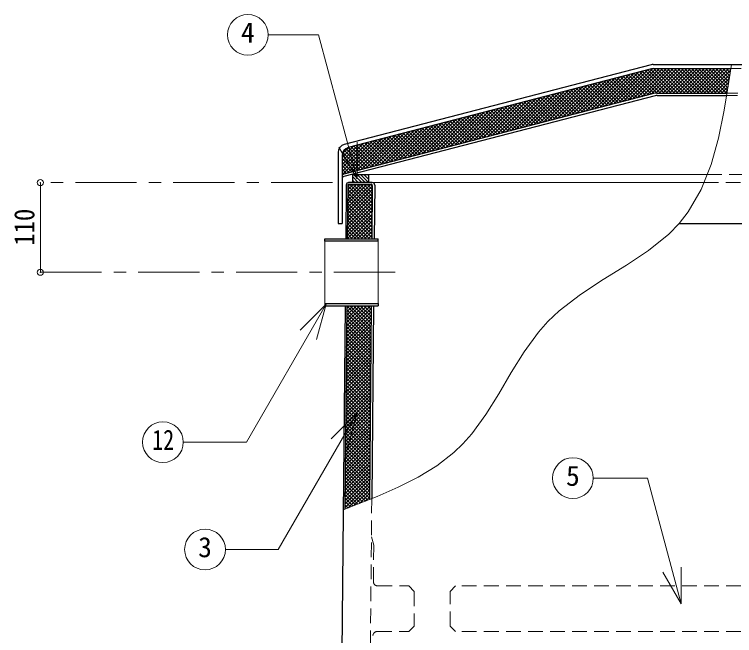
# Model space of a CAD drawing. Units: millimetres at full size, sheet at 1:15; details may follow other scales. Extents: x -3186 to 2889, y -2031 to 2184.
# Drawn here: x -1080 to -197, y -721 to 40 of the extents above; entities that cross this region are included whole.
import ezdxf
from ezdxf.enums import TextEntityAlignment as Align

# ---------------------------------------------------------------- set-up
doc = ezdxf.new("R2010")
doc.units = ezdxf.units.MM
doc.header["$LTSCALE"] = 15
doc.header["$PDMODE"] = 32
doc.header["$PDSIZE"] = 7.5
doc.linetypes.add('CHAIN1', pattern=[8, 5, -1, 1, -1])
doc.linetypes.add('DASHED1', pattern=[1.8, 1.2, -0.6])
doc.layers.add('0-0', color=7, linetype='Continuous', lineweight=18)
doc.styles.add('ＭＳ ゴシック', font='')
doc.styles.get('ＭＳ ゴシック').set_extended_font_data('MS Gothic')

msp = doc.modelspace()

# ---------------------------------------------------------------- linework, layer by layer
at = {"layer": '0-0'}
for p, q in [((-768.78, 15.42), (-707.15, 15.42)), ((-659.83, -161.19), (-707.15, 15.42)), ((-659.83, -161.19), (-682.33, -122.22)), ((-659.83, -161.19), (-659.83, -116.19)), ((-699.19, -234.74), (-634.19, -234.74)), ((-699.19, -237.59), (-699.19, -313.89)), ((-634.19, -237.59), (-634.19, -313.89)), ((-697.77, -314.89), (-795.45, -484.08)), ((-697.77, -314.89), (-729.59, -346.71)), ((-697.77, -314.89), (-709.42, -358.36)), ((-659.81, -447.99), (-756.59, -615.63)), ((-659.81, -447.99), (-691.63, -479.81)), ((-659.81, -447.99), (-671.45, -491.46)), ((-872.91, -484.08), (-795.45, -484.08)), ((-370.19, -528.11), (-303.86, -528.11)), ((-262.57, -682.21), (-303.86, -528.11)), ((-821.26, -615.63), (-756.59, -615.63)), ((-262.57, -682.21), (-285.07, -643.24)), ((-262.57, -682.21), (-262.57, -637.21))]:
    msp.add_line(p, q, dxfattribs=at)
at = {"layer": '0-0', "color": 5, "lineweight": 25}
for p, q in [((-299.39, -21.35), (-675.67, -119.08)), ((-298.75, -26.35), (-670.67, -122.95)), ((-296.88, -21.03), (0.57, -21.03)), ((-296.24, -26.03), (-201.51, -26.03)), ((-294.92, -56.35), (-675.91, -155.31)), ((-294.54, -59.35), (-675.91, -158.41)), ((-292.4, -56.03), (-206.18, -56.03)), ((-292.02, -59.03), (-206.67, -59.03)), ((-683.15, -128.76), (-683.15, -216.03)), ((-678.15, -132.63), (-678.15, -216.03)), ((-665.65, -155.74), (-665.65, -165.74)), ((-641.18, -165.74), (-670.18, -165.74)), ((-670.18, -167.74), (-642.69, -167.74)), ((-673.18, -168.72), (-673.8, -234.74)), ((-671.18, -168.73), (-671.8, -234.74)), ((-641.19, -169.26), (-641.8, -234.74)), ((-638.18, -168.77), (-638.8, -234.74)), ((-683.15, -216.03), (-678.15, -216.03)), ((-265.09, -216.03), (-165.05, -216.03)), ((-699.19, -234.74), (-634.19, -234.74)), ((-699.19, -237.59), (-699.19, -234.74)), ((-634.19, -237.59), (-699.19, -237.59)), ((-634.19, -237.59), (-634.19, -234.74)), ((-699.19, -313.89), (-699.19, -316.74)), ((-699.19, -316.74), (-634.19, -316.74)), ((-674.57, -316.74), (-683.15, -1228.24)), ((-672.57, -316.74), (-674.92, -566.07)), ((-642.57, -316.74), (-644.81, -554.34)), ((-639.57, -316.74), (-641.8, -553.14))]:
    msp.add_line(p, q, dxfattribs=at)
at = {"layer": '0-0', "color": 4, "lineweight": 9}
for p, q in [((-339.44, -67.91), (-297.66, -26.13)), ((-333.71, -66.43), (-293.31, -26.03)), ((-327.98, -64.94), (-289.07, -26.03)), ((-322.25, -63.45), (-284.83, -26.03)), ((-316.52, -61.96), (-280.59, -26.03)), ((-310.79, -60.47), (-276.34, -26.03)), ((-305.06, -58.98), (-272.1, -26.03)), ((-299.32, -57.49), (-267.86, -26.03)), ((-296.41, -26.03), (-266.41, -56.03)), ((-293.7, -56.11), (-263.62, -26.03)), ((-292.17, -26.03), (-262.17, -56.03)), ((-289.37, -56.03), (-259.37, -26.03)), ((-287.93, -26.03), (-257.93, -56.03)), ((-285.13, -56.03), (-255.13, -26.03)), ((-283.68, -26.03), (-253.68, -56.03)), ((-280.89, -56.03), (-250.89, -26.03)), ((-279.44, -26.03), (-249.44, -56.03)), ((-276.65, -56.03), (-246.65, -26.03)), ((-275.2, -26.03), (-245.2, -56.03)), ((-272.4, -56.03), (-242.4, -26.03)), ((-270.96, -26.03), (-240.96, -56.03)), ((-268.16, -56.03), (-238.16, -26.03)), ((-266.71, -26.03), (-236.71, -56.03)), ((-263.92, -56.03), (-233.92, -26.03)), ((-262.47, -26.03), (-232.47, -56.03)), ((-259.68, -56.03), (-229.68, -26.03)), ((-258.23, -26.03), (-228.23, -56.03)), ((-255.43, -56.03), (-225.43, -26.03)), ((-253.99, -26.03), (-223.99, -56.03)), ((-251.19, -56.03), (-221.19, -26.03)), ((-249.74, -26.03), (-219.74, -56.03)), ((-246.95, -56.03), (-216.95, -26.03)), ((-245.5, -26.03), (-215.5, -56.03)), ((-242.7, -56.03), (-212.7, -26.03)), ((-241.26, -26.03), (-211.26, -56.03)), ((-238.46, -56.03), (-208.46, -26.03)), ((-237.02, -26.03), (-207.02, -56.03)), ((-234.22, -56.03), (-204.22, -26.03)), ((-232.77, -26.03), (-205.7, -53.1)), ((-228.53, -26.03), (-205.1, -49.45)), ((-224.29, -26.03), (-204.51, -45.81)), ((-220.04, -26.03), (-203.91, -42.16)), ((-215.8, -26.03), (-203.36, -38.47)), ((-211.56, -26.03), (-202.81, -34.78)), ((-207.32, -26.03), (-202.26, -31.09)), ((-203.07, -26.03), (-201.71, -27.39)), ((-373.83, -76.85), (-331.96, -34.97)), ((-368.1, -75.36), (-326.23, -33.49)), ((-362.37, -73.87), (-320.5, -32)), ((-356.64, -72.38), (-314.77, -30.51)), ((-350.91, -70.89), (-309.03, -29.02)), ((-345.17, -69.4), (-303.3, -27.53)), ((-330.32, -34.55), (-305.71, -59.15)), ((-326.95, -33.67), (-302.35, -58.28)), ((-323.58, -32.8), (-298.98, -57.4)), ((-320.21, -31.92), (-295.61, -56.53)), ((-316.85, -31.05), (-291.87, -56.03)), ((-313.48, -30.17), (-287.63, -56.03)), ((-310.11, -29.3), (-283.38, -56.03)), ((-306.74, -28.43), (-279.14, -56.03)), ((-303.38, -27.55), (-274.9, -56.03)), ((-300.01, -26.68), (-270.66, -56.03)), ((-229.98, -56.03), (-201.78, -27.83)), ((-225.73, -56.03), (-202.52, -32.81)), ((-408.22, -85.78), (-366.35, -43.91)), ((-402.49, -84.29), (-360.62, -42.42)), ((-396.76, -82.8), (-354.88, -40.93)), ((-391.02, -81.31), (-349.15, -39.44)), ((-385.29, -79.82), (-343.42, -37.95)), ((-379.56, -78.33), (-337.69, -36.46)), ((-364, -43.3), (-339.39, -67.9)), ((-360.63, -42.42), (-336.02, -67.03)), ((-357.26, -41.55), (-332.66, -66.15)), ((-353.89, -40.67), (-329.29, -65.28)), ((-350.53, -39.8), (-325.92, -64.4)), ((-347.16, -38.92), (-322.55, -63.53)), ((-343.79, -38.05), (-319.19, -62.65)), ((-340.42, -37.17), (-315.82, -61.78)), ((-337.05, -36.3), (-312.45, -60.9)), ((-333.69, -35.42), (-309.08, -60.03)), ((-221.49, -56.03), (-203.26, -37.79)), ((-217.25, -56.03), (-204.02, -42.8)), ((-442.61, -94.71), (-400.74, -52.84)), ((-436.88, -93.22), (-395, -51.35)), ((-431.14, -91.73), (-389.27, -49.86)), ((-425.41, -90.24), (-383.54, -48.37)), ((-419.68, -88.76), (-377.81, -46.88)), ((-413.95, -87.27), (-372.08, -45.4)), ((-401.04, -52.92), (-376.44, -77.52)), ((-397.68, -52.04), (-373.07, -76.65)), ((-394.31, -51.17), (-369.7, -75.77)), ((-390.94, -50.29), (-366.34, -74.9)), ((-387.57, -49.42), (-362.97, -74.02)), ((-384.2, -48.54), (-359.6, -73.15)), ((-380.84, -47.67), (-356.23, -72.27)), ((-377.47, -46.8), (-352.86, -71.4)), ((-374.1, -45.92), (-349.5, -70.53)), ((-370.73, -45.05), (-346.13, -69.65)), ((-367.37, -44.17), (-342.76, -68.78)), ((-213.01, -56.03), (-204.84, -47.87)), ((-208.76, -56.03), (-205.67, -52.94)), ((-476.99, -103.64), (-435.12, -61.77)), ((-471.26, -102.15), (-429.39, -60.28)), ((-465.53, -100.66), (-423.66, -58.79)), ((-459.8, -99.18), (-417.93, -57.3)), ((-454.07, -97.69), (-412.2, -55.82)), ((-448.34, -96.2), (-406.47, -54.33)), ((-434.72, -61.67), (-410.12, -86.27)), ((-431.35, -60.79), (-406.75, -85.4)), ((-427.99, -59.92), (-403.38, -84.52)), ((-424.62, -59.04), (-400.01, -83.65)), ((-421.25, -58.17), (-396.65, -82.77)), ((-417.88, -57.29), (-393.28, -81.9)), ((-414.52, -56.42), (-389.91, -81.02)), ((-411.15, -55.54), (-386.54, -80.15)), ((-407.78, -54.67), (-383.17, -79.27)), ((-404.41, -53.79), (-379.81, -78.4)), ((-505.65, -111.08), (-463.78, -69.21)), ((-499.92, -109.6), (-458.05, -67.73)), ((-494.19, -108.11), (-452.32, -66.24)), ((-488.46, -106.62), (-446.59, -64.75)), ((-482.73, -105.13), (-440.85, -63.26)), ((-468.4, -70.41), (-443.8, -95.02)), ((-465.03, -69.54), (-440.43, -94.14)), ((-461.67, -68.66), (-437.06, -93.27)), ((-458.3, -67.79), (-433.69, -92.39)), ((-454.93, -66.92), (-430.32, -91.52)), ((-451.56, -66.04), (-426.96, -90.65)), ((-448.19, -65.17), (-423.59, -89.77)), ((-444.83, -64.29), (-420.22, -88.9)), ((-441.46, -63.42), (-416.85, -88.02)), ((-438.09, -62.54), (-413.49, -87.15)), ((-540.04, -120.02), (-498.17, -78.15)), ((-534.31, -118.53), (-492.44, -76.66)), ((-528.58, -117.04), (-486.7, -75.17)), ((-522.84, -115.55), (-480.97, -73.68)), ((-517.11, -114.06), (-475.24, -72.19)), ((-511.38, -112.57), (-469.51, -70.7)), ((-502.08, -79.16), (-477.48, -103.77)), ((-498.71, -78.29), (-474.11, -102.89)), ((-495.34, -77.41), (-470.74, -102.02)), ((-491.98, -76.54), (-467.37, -101.14)), ((-488.61, -75.66), (-464, -100.27)), ((-485.24, -74.79), (-460.64, -99.39)), ((-481.87, -73.91), (-457.27, -98.52)), ((-478.5, -73.04), (-453.9, -97.64)), ((-475.14, -72.16), (-450.53, -96.77)), ((-471.77, -71.29), (-447.16, -95.89)), ((-574.43, -128.95), (-532.55, -87.08)), ((-568.69, -127.46), (-526.82, -85.59)), ((-562.96, -125.97), (-521.09, -84.1)), ((-557.23, -124.48), (-515.36, -82.61)), ((-551.5, -122.99), (-509.63, -81.12)), ((-545.77, -121.51), (-503.9, -79.63)), ((-535.76, -87.91), (-511.15, -112.51)), ((-532.39, -87.03), (-507.79, -111.64)), ((-529.02, -86.16), (-504.42, -110.76)), ((-525.65, -85.29), (-501.05, -109.89)), ((-522.29, -84.41), (-497.68, -109.02)), ((-518.92, -83.54), (-494.31, -108.14)), ((-515.55, -82.66), (-490.95, -107.27)), ((-512.18, -81.79), (-487.58, -106.39)), ((-508.82, -80.91), (-484.21, -105.52)), ((-505.45, -80.04), (-480.84, -104.64)), ((-608.81, -137.88), (-566.94, -96.01)), ((-603.08, -136.39), (-561.21, -94.52)), ((-597.35, -134.9), (-555.48, -93.03)), ((-591.62, -133.41), (-549.75, -91.54)), ((-585.89, -131.93), (-544.02, -90.05)), ((-580.16, -130.44), (-538.29, -88.57)), ((-569.44, -96.66), (-544.83, -121.26)), ((-566.07, -95.78), (-541.46, -120.39)), ((-562.7, -94.91), (-538.1, -119.51)), ((-559.33, -94.03), (-534.73, -118.64)), ((-555.97, -93.16), (-531.36, -117.76)), ((-552.6, -92.28), (-527.99, -116.89)), ((-549.23, -91.41), (-524.63, -116.01)), ((-545.86, -90.53), (-521.26, -115.14)), ((-542.49, -89.66), (-517.89, -114.26)), ((-539.13, -88.78), (-514.52, -113.39)), ((-643.2, -146.81), (-601.33, -104.94)), ((-637.47, -145.32), (-595.6, -103.45)), ((-631.74, -143.84), (-589.87, -101.96)), ((-626.01, -142.35), (-584.14, -100.48)), ((-620.28, -140.86), (-578.41, -98.99)), ((-614.54, -139.37), (-572.67, -97.5)), ((-603.12, -105.41), (-578.51, -130.01)), ((-599.75, -104.53), (-575.14, -129.14)), ((-596.38, -103.66), (-571.78, -128.26)), ((-593.01, -102.78), (-568.41, -127.39)), ((-589.64, -101.91), (-565.04, -126.51)), ((-586.28, -101.03), (-561.67, -125.64)), ((-582.91, -100.16), (-558.3, -124.76)), ((-579.54, -99.28), (-554.94, -123.89)), ((-576.17, -98.41), (-551.57, -123.01)), ((-572.81, -97.53), (-548.2, -122.14)), ((-678.15, -156.31), (-635.72, -113.87)), ((-671.86, -154.26), (-629.99, -112.38)), ((-666.13, -152.77), (-624.26, -110.9)), ((-660.4, -151.28), (-618.52, -109.41)), ((-654.66, -149.79), (-612.79, -107.92)), ((-648.93, -148.3), (-607.06, -106.43)), ((-636.79, -114.15), (-612.19, -138.76)), ((-633.43, -113.28), (-608.82, -137.88)), ((-630.06, -112.4), (-605.45, -137.01)), ((-626.69, -111.53), (-602.09, -136.13)), ((-623.32, -110.65), (-598.72, -135.26)), ((-619.96, -109.78), (-595.35, -134.38)), ((-616.59, -108.9), (-591.98, -133.51)), ((-613.22, -108.03), (-588.61, -132.63)), ((-609.85, -107.15), (-585.25, -131.76)), ((-606.48, -106.28), (-581.88, -130.88)), ((-678.15, -152.07), (-641.45, -115.36)), ((-678.15, -147.82), (-647.18, -116.85)), ((-678.15, -143.58), (-652.91, -118.34)), ((-678.15, -139.34), (-658.64, -119.83)), ((-678.15, -135.1), (-664.37, -121.32)), ((-677.96, -130.66), (-670.11, -122.81)), ((-670.47, -122.9), (-645.87, -147.51)), ((-667.11, -122.03), (-642.5, -146.63)), ((-663.74, -121.15), (-639.13, -145.76)), ((-660.37, -120.28), (-635.76, -144.88)), ((-657, -119.4), (-632.4, -144.01)), ((-653.63, -118.53), (-629.03, -143.13)), ((-650.27, -117.65), (-625.66, -142.26)), ((-646.9, -116.78), (-622.29, -141.38)), ((-643.53, -115.9), (-618.93, -140.51)), ((-640.16, -115.03), (-615.56, -139.63)), ((-678.14, -132.2), (-659.34, -151)), ((-677.36, -128.74), (-655.97, -150.13)), ((-675.74, -126.12), (-652.6, -149.25)), ((-673.46, -124.15), (-649.24, -148.38)), ((-678.15, -136.43), (-662.71, -151.88)), ((-678.15, -140.68), (-666.08, -152.75)), ((-678.15, -144.92), (-669.44, -153.63)), ((-678.15, -149.16), (-672.81, -154.5)), ((-678.15, -153.4), (-676.17, -155.39)), ((-678.15, -157.65), (-678.11, -157.69)), ((-665.65, -158.45), (-658.36, -165.74)), ((-664.12, -155.74), (-654.12, -165.74)), ((-659.88, -155.74), (-649.88, -165.74)), ((-655.64, -155.74), (-645.65, -165.73)), ((-651.39, -155.74), (-645.65, -161.48)), ((-647.15, -155.74), (-645.65, -157.24)), ((-645.65, -155.74), (-230.6, -155.74)), ((-1048.15, -165.74), (-1048.15, -275.74)), ((-671.44, -196.14), (-643.04, -167.74)), ((-671.4, -191.86), (-647.29, -167.74)), ((-671.36, -187.57), (-651.53, -167.74)), ((-671.32, -183.29), (-655.77, -167.74)), ((-671.28, -179.01), (-660.02, -167.74)), ((-671.24, -174.72), (-664.26, -167.74)), ((-671.2, -170.44), (-668.5, -167.74)), ((-669.09, -167.74), (-641.43, -195.4)), ((-665.65, -162.7), (-662.61, -165.74)), ((-664.85, -167.74), (-641.39, -191.2)), ((-660.61, -167.74), (-641.35, -187)), ((-656.36, -167.74), (-641.31, -182.79)), ((-652.12, -167.74), (-641.27, -178.59)), ((-647.88, -167.74), (-641.24, -174.39)), ((-643.64, -167.74), (-641.2, -170.18)), ((-641.18, -165.74), (-234.59, -165.74)), ((-671.52, -204.7), (-641.24, -174.42)), ((-671.48, -200.42), (-641.2, -170.14)), ((-671.23, -174.09), (-641.51, -203.81)), ((-671.19, -169.89), (-641.47, -199.61)), ((-671.6, -213.27), (-641.32, -182.99)), ((-671.56, -208.99), (-641.28, -178.7)), ((-671.31, -182.49), (-641.59, -212.21)), ((-671.27, -178.29), (-641.55, -208.01)), ((-671.68, -221.84), (-641.4, -191.55)), ((-671.64, -217.55), (-641.36, -187.27)), ((-671.39, -190.9), (-641.67, -220.62)), ((-671.35, -186.7), (-641.63, -216.42)), ((-671.76, -230.4), (-641.48, -200.12)), ((-671.72, -226.12), (-641.44, -195.83)), ((-671.47, -199.31), (-641.75, -229.03)), ((-671.43, -195.1), (-641.71, -224.82)), ((-671.8, -234.68), (-641.52, -204.4)), ((-671.59, -211.92), (-648.76, -234.74)), ((-671.55, -207.71), (-644.52, -234.74)), ((-671.51, -203.51), (-641.79, -233.23)), ((-667.62, -234.74), (-641.56, -208.68)), ((-671.67, -220.32), (-657.25, -234.74)), ((-671.63, -216.12), (-653, -234.74)), ((-663.38, -234.74), (-641.6, -212.97)), ((-659.13, -234.74), (-641.64, -217.25)), ((-671.75, -228.73), (-665.73, -234.74)), ((-671.71, -224.53), (-661.49, -234.74)), ((-654.89, -234.74), (-641.68, -221.53)), ((-650.65, -234.74), (-641.72, -225.81)), ((-671.79, -232.93), (-669.97, -234.74)), ((-646.41, -234.74), (-641.76, -230.1)), ((-642.16, -234.74), (-641.8, -234.38)), ((-672.85, -346.04), (-643.55, -316.74)), ((-672.81, -341.76), (-647.8, -316.74)), ((-672.77, -337.48), (-652.04, -316.74)), ((-672.73, -333.19), (-656.28, -316.74)), ((-672.69, -328.91), (-660.52, -316.74)), ((-672.65, -324.63), (-664.77, -316.74)), ((-672.61, -320.34), (-669.01, -316.74)), ((-672.58, -316.99), (-642.86, -346.71)), ((-668.58, -316.74), (-642.82, -342.51)), ((-664.34, -316.74), (-642.78, -338.31)), ((-660.1, -316.74), (-642.74, -334.1)), ((-655.86, -316.74), (-642.7, -329.9)), ((-651.61, -316.74), (-642.66, -325.7)), ((-647.37, -316.74), (-642.62, -321.49)), ((-643.13, -316.74), (-642.58, -317.29)), ((-672.93, -354.61), (-642.65, -324.32)), ((-672.89, -350.32), (-642.61, -320.04)), ((-672.66, -325.4), (-642.94, -355.12)), ((-672.62, -321.2), (-642.9, -350.92)), ((-673.01, -363.17), (-642.73, -332.89)), ((-672.97, -358.89), (-642.69, -328.61)), ((-672.74, -333.81), (-643.02, -363.53)), ((-672.7, -329.6), (-642.98, -359.32)), ((-673.09, -371.74), (-642.81, -341.45)), ((-673.05, -367.46), (-642.77, -337.17)), ((-672.81, -342.21), (-643.09, -371.93)), ((-672.77, -338.01), (-643.05, -367.73)), ((-673.17, -380.31), (-642.89, -350.02)), ((-673.13, -376.02), (-642.85, -345.74)), ((-672.89, -350.62), (-643.17, -380.34)), ((-672.85, -346.41), (-643.13, -376.13)), ((-673.25, -388.87), (-642.97, -358.59)), ((-673.21, -384.59), (-642.93, -354.3)), ((-672.97, -359.02), (-643.25, -388.74)), ((-672.93, -354.82), (-643.21, -384.54)), ((-673.33, -397.44), (-643.05, -367.15)), ((-673.29, -393.15), (-643.01, -362.87)), ((-673.05, -367.43), (-643.33, -397.15)), ((-673.01, -363.23), (-643.29, -392.95)), ((-673.41, -406), (-643.13, -375.72)), ((-673.37, -401.72), (-643.09, -371.44)), ((-673.13, -375.84), (-643.41, -405.56)), ((-673.09, -371.63), (-643.37, -401.35)), ((-673.5, -414.57), (-643.21, -384.28)), ((-673.46, -410.29), (-643.17, -380)), ((-673.25, -388.45), (-643.53, -418.17)), ((-673.21, -384.24), (-643.49, -413.96)), ((-673.17, -380.04), (-643.45, -409.76)), ((-673.62, -427.42), (-643.33, -397.13)), ((-673.58, -423.13), (-643.29, -392.85)), ((-673.54, -418.85), (-643.25, -388.57)), ((-673.33, -396.85), (-643.61, -426.57)), ((-673.29, -392.65), (-643.57, -422.37)), ((-673.7, -435.98), (-643.41, -405.7)), ((-673.66, -431.7), (-643.37, -401.42)), ((-673.41, -405.26), (-643.69, -434.98)), ((-673.37, -401.05), (-643.65, -430.77)), ((-673.78, -444.55), (-643.49, -414.26)), ((-673.74, -440.27), (-643.45, -409.98)), ((-673.49, -413.66), (-643.77, -443.38)), ((-673.45, -409.46), (-643.73, -439.18)), ((-673.86, -453.12), (-643.57, -422.83)), ((-673.82, -448.83), (-643.53, -418.55)), ((-673.57, -422.07), (-643.85, -451.79)), ((-673.53, -417.87), (-643.81, -447.59)), ((-673.94, -461.68), (-643.65, -431.4)), ((-673.9, -457.4), (-643.61, -427.11)), ((-673.65, -430.48), (-643.93, -460.2)), ((-673.61, -426.27), (-643.89, -455.99)), ((-674.02, -470.25), (-643.73, -439.96)), ((-673.98, -465.96), (-643.69, -435.68)), ((-673.72, -438.88), (-644, -468.6)), ((-673.68, -434.68), (-643.96, -464.4)), ((-674.1, -478.81), (-643.82, -448.53)), ((-674.06, -474.53), (-643.77, -444.25)), ((-673.8, -447.29), (-644.08, -477.01)), ((-673.76, -443.09), (-644.04, -472.81)), ((-674.18, -487.38), (-643.9, -457.09)), ((-674.14, -483.1), (-643.86, -452.81)), ((-673.88, -455.69), (-644.16, -485.41)), ((-673.84, -451.49), (-644.12, -481.21)), ((-674.26, -495.94), (-643.98, -465.66)), ((-674.22, -491.66), (-643.94, -461.38)), ((-673.96, -464.1), (-644.24, -493.82)), ((-673.92, -459.9), (-644.2, -489.62)), ((-674.34, -504.51), (-644.06, -474.23)), ((-674.3, -500.23), (-644.02, -469.94)), ((-674.08, -476.71), (-644.36, -506.43)), ((-674.04, -472.51), (-644.32, -502.23)), ((-674, -468.3), (-644.28, -498.02)), ((-674.42, -513.08), (-644.14, -482.79)), ((-674.38, -508.79), (-644.1, -478.51)), ((-674.16, -485.12), (-644.44, -514.84)), ((-674.12, -480.91), (-644.4, -510.63)), ((-674.5, -521.64), (-644.22, -491.36)), ((-674.46, -517.36), (-644.18, -487.07)), ((-674.24, -493.52), (-644.52, -523.24)), ((-674.2, -489.32), (-644.48, -519.04)), ((-674.58, -530.21), (-644.3, -499.92)), ((-674.54, -525.93), (-644.26, -495.64)), ((-674.32, -501.93), (-644.6, -531.65)), ((-674.28, -497.73), (-644.56, -527.45)), ((-674.66, -538.77), (-644.38, -508.49)), ((-674.62, -534.49), (-644.34, -504.21)), ((-674.4, -510.33), (-644.68, -540.05)), ((-674.36, -506.13), (-644.64, -535.85)), ((-674.75, -547.34), (-644.46, -517.06)), ((-674.7, -543.06), (-644.42, -512.77)), ((-674.48, -518.74), (-644.76, -548.46)), ((-674.44, -514.54), (-644.72, -544.26)), ((-674.83, -555.91), (-644.54, -525.62)), ((-674.79, -551.62), (-644.5, -521.34)), ((-674.56, -527.15), (-646.64, -555.06)), ((-674.52, -522.94), (-644.8, -552.66)), ((-674.91, -564.47), (-644.62, -534.19)), ((-674.87, -560.19), (-644.58, -529.9)), ((-674.63, -535.55), (-652.72, -557.47)), ((-674.59, -531.35), (-649.68, -556.26)), ((-670.61, -564.42), (-644.66, -538.47)), ((-674.71, -543.96), (-658.8, -559.87)), ((-674.67, -539.76), (-655.76, -558.67)), ((-663.75, -561.8), (-644.7, -542.75)), ((-656.78, -559.07), (-644.74, -547.04)), ((-674.79, -552.37), (-664.91, -562.24)), ((-674.75, -548.16), (-661.84, -561.07)), ((-649.76, -556.29), (-644.78, -551.32)), ((-674.91, -564.97), (-674.12, -565.76)), ((-674.87, -560.77), (-671.05, -564.59)), ((-674.83, -556.57), (-667.98, -563.42))]:
    msp.add_line(p, q, dxfattribs=at)
at = {"layer": '0-0', "linetype": 'DASHED1'}
for p, q in [((-0.07, -26.03), (-201.51, -26.03)), ((-4.29, -59.03), (-206.67, -59.03)), ((-3.9, -56.03), (-206.18, -56.03)), ((-230.6, -155.74), (369.35, -155.74)), ((-234.59, -165.74), (373.87, -165.74)), ((-641.8, -553.14), (-647.99, -1210.74)), ((-539.08, -660.24), (-545.84, -667)), ((242.77, -660.24), (-539.08, -660.24)), ((-545.84, -709.49), (-545.84, -667)), ((-545.84, -709.49), (-539.08, -716.24)), ((242.77, -716.24), (-539.08, -716.24))]:
    msp.add_line(p, q, dxfattribs=at)
at = {"layer": '0-0', "color": 4, "linetype": 'CHAIN1', "lineweight": 9}
for p, q in [((-690.15, -165.74), (-1048.15, -165.74)), ((-1048.15, -275.74), (-599.19, -275.74))]:
    msp.add_line(p, q, dxfattribs=at)
at = {"layer": '0-0', "color": 4, "linetype": 'DASHED1', "lineweight": 9}
for p, q in [((-642.24, -600.24), (-639.34, -610.24)), ((-639.76, -655.2), (-639.34, -610.24)), ((-634.76, -660.24), (-596.59, -660.24)), ((-596.59, -660.24), (-589.84, -667)), ((-589.84, -667), (-589.84, -709.49)), ((-589.84, -709.49), (-596.59, -716.24)), ((-635.38, -716.24), (-596.59, -716.24))]:
    msp.add_line(p, q, dxfattribs=at)
at = {"layer": '0-0'}
msp.add_lwpolyline([(-200.77, -21.03), (-203.83, -41.67), (-209.59, -76.9), (-216.64, -111.14), (-225.82, -143.76), (-237.94, -174.13), (-253.83, -201.64), (-265.09, -216.03), (-277.67, -228.9), (-302.37, -248.86), (-329.61, -267.06), (-357.95, -284.69), (-385.94, -302.98), (-412.11, -323.14), (-425.89, -336.17), (-437.32, -349.07), (-454.93, -373.18), (-470.84, -398.76), (-486.12, -424.75), (-501.82, -450.09), (-519.03, -473.72), (-530.12, -486.22), (-541.18, -496.73), (-562.13, -512.87), (-585.08, -526.9), (-609.58, -539.28), (-635.21, -550.46), (-661.52, -560.92), (-676.93, -566.83)], dxfattribs=at)
at = {"layer": '0-0', "color": 5, "lineweight": 25}
for points in [[(-665.65, -155.74), (-645.65, -155.74), (-645.65, -165.74)], [(-699.19, -313.89), (-634.19, -313.89), (-634.19, -316.74)]]:
    msp.add_lwpolyline(points, dxfattribs=at)
at = {"layer": '0-0'}
for centre in [(-793.78, 15.42), (-897.91, -484.08), (-395.19, -528.11), (-846.26, -615.63)]:
    msp.add_circle(centre, 25, dxfattribs=at)
at = {"layer": '0-0', "color": 5, "lineweight": 25}
for centre, radius, start, end in [((-296.88, -31.03), 10, 90, 104.56028), ((-296.24, -36.03), 10, 90, 104.56028), ((-292.4, -66.03), 10, 90, 104.56028), ((-292.02, -69.03), 10, 90, 104.56028), ((-673.15, -128.76), 10, 104.56028, 180), ((-668.15, -132.63), 10, 104.56028, 180), ((-675.15, -158.21), 3, 104.56028, 180), ((-675.15, -161.31), 3, 104.56028, 180), ((-670.18, -168.74), 3, 90, 179.46076), ((-670.18, -168.74), 1, 90, 179.46076), ((-642.69, -169.24), 1.5, 359.46076, 90), ((-641.18, -168.74), 3, 359.46076, 90)]:
    msp.add_arc(centre, radius, start, end, dxfattribs=at)
at = {"layer": '0-0', "color": 4, "linetype": 'DASHED1', "lineweight": 9}
for centre, start, end in [((-634.76, -655.24), 179.46076, 270), ((-635.38, -721.24), 90, 179.46076)]:
    msp.add_arc(centre, 5, start, end, dxfattribs=at)
at = {"layer": '0-0', "color": 1}
for p in [(-1048.15, -165.74), (-1048.15, -275.74)]:
    msp.add_point(p, dxfattribs=at)

# ---------------------------------------------------------------- texts
at = {"layer": '0-0', "style": 'ＭＳ ゴシック'}
for s, p in [('4', (-802.21, -1.46)), ('5', (-403.63, -544.99)), ('3', (-854.7, -632.51))]:
    msp.add_text(s, height=24.74, dxfattribs=at).set_placement(p, align=Align.BOTTOM_LEFT)
at = {"layer": '0-0', "style": 'ＭＳ ゴシック', "width": 0.9}
msp.add_text('110', height=24.74, rotation=90, dxfattribs=at).set_placement((-1048.15, -243.24), align=Align.BOTTOM_LEFT)
at = {"layer": '0-0', "style": 'ＭＳ ゴシック', "width": 0.8}
msp.add_text('12', height=24.74, dxfattribs=at).set_placement((-911.04, -500.96), align=Align.BOTTOM_LEFT)

doc.saveas('drawing.dxf')
